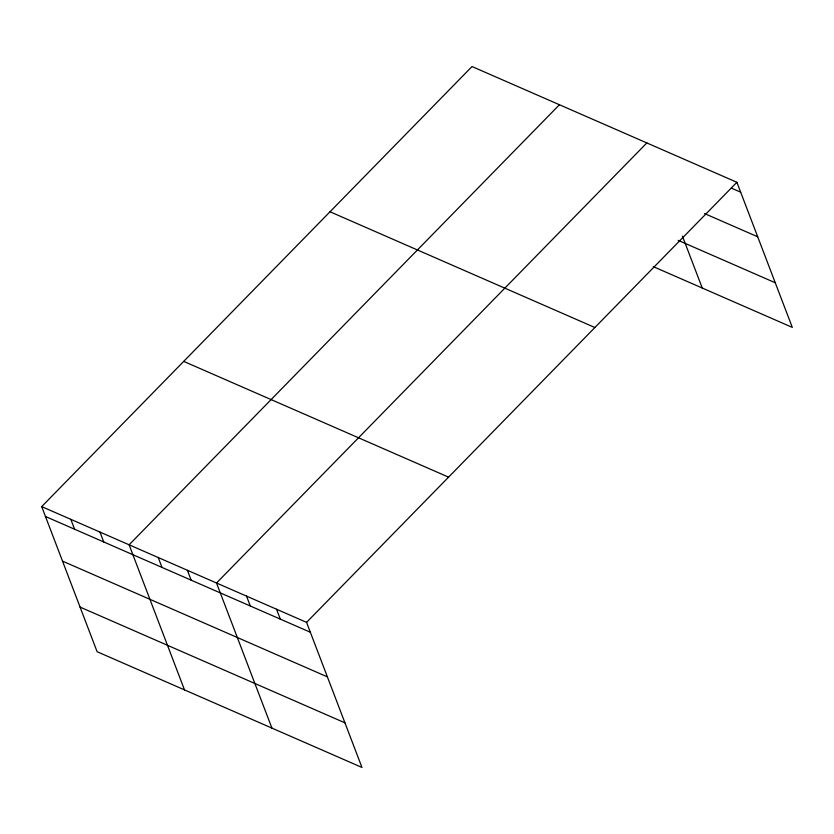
<?xml version="1.0" encoding="UTF-8"?>
<svg xmlns="http://www.w3.org/2000/svg" width="834" height="834" viewBox="0 0 834 834"><rect width="100%" height="100%" fill="white"/><g stroke="black" fill="none" stroke-linecap="round" stroke-linejoin="round"><path stroke-width="1.25" d="M41.7 506.613L306.568 622.362L361.977 767.457L97.109 651.708L41.7 506.613L472.023 66.543L736.891 182.292L792.3 327.387L653.293 266.64M559.437 104.74L129.103 544.811L184.512 689.906M646.84 142.937L216.517 583.008L271.915 728.103M306.568 622.362L736.891 182.292M731.428 188.14L740.665 192.174M704.594 213.587L757.71 236.793M678.219 240.359L775.266 282.768M330.024 211.763L594.892 327.522M183.709 361.393L448.577 477.142M45.474 516.496L310.342 632.245M62.508 561.115L327.376 676.864M80.064 607.089L344.932 722.838M682.431 236.147L702.249 288.032M276.554 609.247L280.318 619.13M246.53 596.133L250.304 606.005M187.379 570.279L191.153 580.162M158.241 557.55L162.015 567.422M99.976 532.082L103.739 541.964M70.838 519.342L74.612 529.225"/></g></svg>
